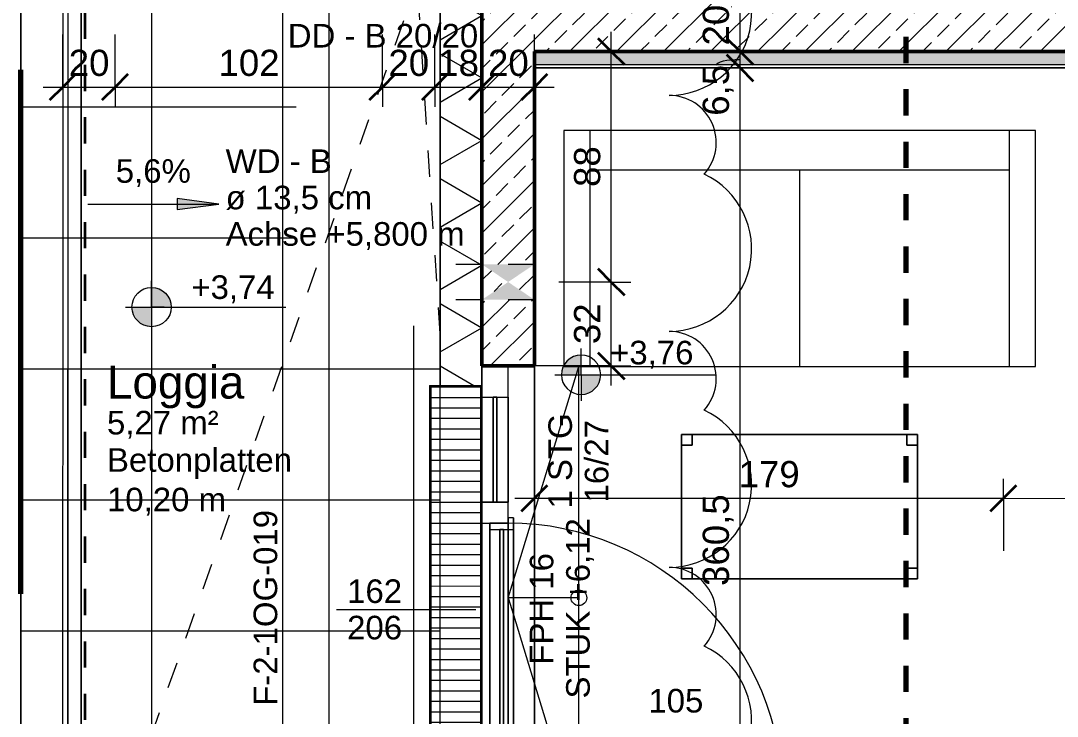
# Model space of a CAD drawing. Header units: metres. Extents: x -67.4 to -27.2, y 43.9 to 89.6.
# Drawn here: x -54.349 to -50.393, y 65.184 to 67.839 of the extents above; entities that cross this region are included whole.
import ezdxf

# ---------------------------------------------------------------- set-up
doc = ezdxf.new("R2010")
doc.units = ezdxf.units.M
for name, pattern in [('Achse', [0.009, 0.005, -0.002, 0, -0.002]), ('Strich Punkt Mittel', [0.015875, 0.00635, -0.004763, 0, -0.004763]), ('Verdeckt', [0.003, 0.002, -0.001]), ('Verdeckt Unten', [0.005, 0.003, -0.002])]:
    doc.linetypes.add(name, pattern=pattern)
for name, color, linetype, lineweight in [('A-DETL-GENF_', 92, 'Continuous', 13), ('A-GLAZ-IDEN_', 152, 'Continuous', 9), ('A_2D', 7, 'Continuous', 13), ('A_Bemassung-50_', 4, 'Continuous', 9), ('A_Bemassung_', 4, 'Continuous', 9), ('A_Beschriftung_', 7, 'Continuous', 9), ('A_Decken', 8, 'Continuous', 13), ('A_Durchbruch', 7, 'Verdeckt', 5), ('A_Gelaender', 7, 'Continuous', 13), ('A_Moebel', 6, 'Continuous', 13), ('A_Raeume_', 7, 'Continuous', 5), ('A_Raeume_Beschriftung_', 7, 'Continuous', 9), ('A_Raster_', 1, 'Continuous', 9), ('A_Waende', 7, 'Continuous', 13), ('G-ANNO-DIMS_', 111, 'Continuous', 9), ('G-ANNO-REVC_', 71, 'Continuous', 9), ('G-ANNO-SYMB_', 111, 'Continuous', 9), ('M-EQPM', 50, 'Continuous', 5), ('S-STRS', 31, 'Continuous', 13), ('S-STRS-ANNO_', 31, 'Continuous', 5), ('S-STRS-IDEN_', 31, 'Continuous', 9)]:
    doc.layers.add(name, color=color, linetype=linetype, lineweight=lineweight)
doc.styles.add('Arial_2', font='arial.ttf', dxfattribs={"height": 0.09})
doc.styles.add('Arial_3', font='arial.ttf', dxfattribs={"height": 0.125})
doc.styles.add('Arial_5', font='arial.ttf', dxfattribs={"height": 0.1})
doc.dimstyles.new('WGA-Bemaßung', dxfattribs={"dimscale": 0.3048, "dimtxt": 0.102026, "dimasz": 0.328084, "dimexe": 0.246063, "dimexo": 0.0625, "dimgap": 0.04101, "dimtad": 1, "dimdec": 1, "dimlfac": 100, "dimrnd": 0.5, "dimdsep": 46, "dimtxsty": 'Arial_5', "dimblk1": 'OBLIQUE', "dimblk2": 'OBLIQUE', "dimsah": 1, "dimcen": 0.09, "dimdle": 0.246063, "dimazin": 2, "dimtfac": 1, "dimtdec": 4, "dimtix": 1, "dimtmove": 0, "dimatfit": 3, "dimfxl": 0.656168, "dimfxlon": 1, "dimtvp": 1, "dimtolj": 1, "dimtzin": 0, "dimarcsym": 2})
doc.dimstyles.new('WGA-Bemaßung_3', dxfattribs={"dimscale": 0.3048, "dimtxt": 0.102026, "dimasz": 0.328084, "dimexe": 0.246063, "dimexo": 0.0625, "dimgap": 0.04101, "dimtad": 1, "dimdec": 1, "dimlfac": 100, "dimrnd": 0.5, "dimdsep": 46, "dimtxsty": 'Arial_5', "dimblk1": 'OBLIQUE', "dimblk2": 'OBLIQUE', "dimsah": 1, "dimcen": 0.09, "dimdle": 0.246063, "dimazin": 2, "dimtfac": 1, "dimtdec": 4, "dimtix": 1, "dimtmove": 1, "dimatfit": 3, "dimfxl": 0.656168, "dimfxlon": 1, "dimtvp": 1, "dimtolj": 1, "dimtzin": 0, "dimarcsym": 2})
doc.dimstyles.new('WGA-Bemaßung_4', dxfattribs={"dimscale": 0.3048, "dimtxt": 0.102026, "dimasz": 0.328084, "dimexe": 0.246063, "dimexo": 0.0625, "dimgap": 0.04101, "dimtad": 1, "dimdec": 1, "dimlfac": 100, "dimrnd": 0.5, "dimdsep": 46, "dimtxsty": 'Arial_5', "dimblk1": 'OBLIQUE', "dimblk2": 'OBLIQUE', "dimsah": 1, "dimcen": 0.09, "dimdle": 0.246063, "dimazin": 2, "dimtfac": 1, "dimtdec": 4, "dimtix": 1, "dimtmove": 0, "dimatfit": 3, "dimfxl": 0.656168, "dimfxlon": 1, "dimtvp": 1, "dimtolj": 1, "dimtzin": 0, "dimarcsym": 2})
doc.dimstyles.new('WGA-Bemaßung_5', dxfattribs={"dimscale": 0.3048, "dimtxt": 0.102026, "dimasz": 0.328084, "dimexe": 0.246063, "dimexo": 0.0625, "dimgap": 0.04101, "dimtad": 1, "dimdec": 1, "dimlfac": 100, "dimrnd": 0.5, "dimdsep": 46, "dimtxsty": 'Arial_5', "dimblk1": 'OBLIQUE', "dimblk2": 'OBLIQUE', "dimsah": 1, "dimcen": 0.09, "dimdle": 0.246063, "dimazin": 2, "dimtfac": 1, "dimtdec": 4, "dimtix": 1, "dimtmove": 0, "dimatfit": 3, "dimfxl": 0.656168, "dimfxlon": 1, "dimtvp": 1, "dimtolj": 1, "dimtzin": 0, "dimarcsym": 2})
pattern_1 = [(45, (0, 0), (-0.08980256, 0.08980256), []), (45, (0.0898, 0), (-0.08980256, 0.08980256), [0.0635, -0.03175])]

# ---------------------------------------------------------------- blocks, each defined once
blk = doc.blocks.new('Typ des oberen Holms - Oberer Geländerholm_Innen_-9792986-263_PP_01OG_BT2')
at = {"layer": 'A_Gelaender', "lineweight": 5}
for p, q in [((-25.238, 80.2074), (-22.3853, 87.0465)), ((-23.7828, 83.5663), (-25.1918, 80.1881))]:
    blk.add_line(p, q, dxfattribs=at)
blk = doc.blocks.new('Typ des oberen Holms - Oberer Geländerholm_Innen_-V78-263_PP_01OG_BT2')
at = {"layer": 'A_Gelaender', "lineweight": 5}
for p, q in [((-25.238, 80.2074), (-22.3853, 87.0465)), ((-25.1918, 80.1881), (-23.7828, 83.5663))]:
    blk.add_line(p, q, dxfattribs=at)
blk = doc.blocks.new('HLS_Rigol - 20x8cm-9179598-263_PP_01OG_BT2')
at = {"layer": 'M-EQPM'}
h = blk.add_hatch(dxfattribs=at)
h.set_pattern_fill('FP_108', color=256, style=0, pattern_type=2)
h.set_pattern_definition([(270, (0, 0.6096), (0.04, 0), [])])
h.paths.add_polyline_path([(1.62, 0.095), (0, 0.095), (0, -0.095), (1.62, -0.095), (1.62, -0.0065)])
for p, q in [((0, 0.1), (1.62, 0.1)), ((0, 0.1), (1.62, 0.1)), ((0, 0.097), (1.62, 0.097)), ((0, 0.095), (1.62, 0.095)), ((0, -0.095), (0, -0.06)), ((1.62, -0.06), (1.62, -0.095)), ((0, -0.095), (1.62, -0.095)), ((0, -0.097), (0, -0.095)), ((0, -0.1), (0, -0.097)), ((0, -0.097), (1.62, -0.097)), ((0, -0.1), (1.62, -0.1)), ((0, -0.1), (1.62, -0.1)), ((1.62, -0.095), (1.62, -0.097)), ((1.62, -0.097), (1.62, -0.1))]:
    blk.add_line(p, q, dxfattribs=at)
blk = doc.blocks.new('Moeb_Sofa - Sofa 180x90-V89-263_PP_01OG_BT2')
at = {"layer": 'A_Moebel', "color": 8}
for p, q in [((0.9, 0.45), (-0.9, 0.45)), ((-0.9, 0.45), (-0.9, -0.45)), ((-0.8, 0.45), (-0.8, -0.45)), ((0.8, 0.45), (0.8, -0.45)), ((0.9, -0.45), (0.9, 0.45)), ((-0.8, 0.3), (0.8, 0.3)), ((0, 0.3), (0, -0.45)), ((-0.9, -0.45), (0.9, -0.45))]:
    blk.add_line(p, q, dxfattribs=at)
blk = doc.blocks.new('Moeb_Tisch - 900x550-V90-263_PP_01OG_BT2')
at = {"layer": 'A_Moebel', "color": 8}
for p, q in [((-0.0741, 0.8106), (-0.6241, 0.8106)), ((-0.6241, 0.8106), (-0.6241, -0.0894)), ((-0.5841, 0.8106), (-0.6241, 0.8106)), ((-0.6241, 0.8106), (-0.6241, 0.7706)), ((-0.6241, 0.7706), (-0.6241, 0.8106)), ((-0.6241, 0.8106), (-0.5841, 0.8106)), ((-0.0741, 0.8106), (-0.6241, 0.8106)), ((-0.6241, 0.8106), (-0.6241, -0.0894)), ((-0.6241, -0.0894), (-0.6241, 0.8106)), ((-0.6241, 0.8106), (-0.0741, 0.8106)), ((-0.5841, 0.7706), (-0.5841, 0.8106)), ((-0.5841, 0.8106), (-0.5841, 0.7706)), ((-0.0741, 0.8106), (-0.1141, 0.8106)), ((-0.1141, 0.8106), (-0.1141, 0.7706)), ((-0.1141, 0.7706), (-0.1141, 0.8106)), ((-0.1141, 0.8106), (-0.0741, 0.8106)), ((-0.0741, -0.0894), (-0.0741, 0.8106)), ((-0.0741, 0.7706), (-0.0741, 0.8106)), ((-0.0741, 0.8106), (-0.0741, 0.7706)), ((-0.0741, -0.0894), (-0.0741, 0.8106)), ((-0.0741, 0.8106), (-0.0741, -0.0894)), ((-0.6241, 0.7706), (-0.5841, 0.7706)), ((-0.5841, 0.7706), (-0.6241, 0.7706)), ((-0.1141, 0.7706), (-0.0741, 0.7706)), ((-0.0741, 0.7706), (-0.1141, 0.7706)), ((-0.5841, -0.0494), (-0.6241, -0.0494)), ((-0.6241, -0.0494), (-0.6241, -0.0894)), ((-0.6241, -0.0894), (-0.6241, -0.0494)), ((-0.6241, -0.0494), (-0.5841, -0.0494)), ((-0.5841, -0.0894), (-0.5841, -0.0494)), ((-0.5841, -0.0494), (-0.5841, -0.0894)), ((-0.0741, -0.0494), (-0.1141, -0.0494)), ((-0.1141, -0.0494), (-0.1141, -0.0894)), ((-0.1141, -0.0894), (-0.1141, -0.0494)), ((-0.1141, -0.0494), (-0.0741, -0.0494)), ((-0.0741, -0.0894), (-0.0741, -0.0494)), ((-0.0741, -0.0494), (-0.0741, -0.0894)), ((-0.6241, -0.0894), (-0.0741, -0.0894)), ((-0.6241, -0.0894), (-0.5841, -0.0894)), ((-0.5841, -0.0894), (-0.6241, -0.0894)), ((-0.6241, -0.0894), (-0.0741, -0.0894)), ((-0.0741, -0.0894), (-0.6241, -0.0894)), ((-0.1141, -0.0894), (-0.0741, -0.0894)), ((-0.0741, -0.0894), (-0.1141, -0.0894))]:
    blk.add_line(p, q, dxfattribs=at)
blk = doc.blocks.new('Allg_Nachströmöffnung1 - DN 135-V106-263_PP_01OG_BT2')
at = {"layer": 'A-DETL-GENF_', "linetype": 'Verdeckt', "lineweight": 5}
for points in [[(0.0575, -0.1), (0.125, 0), (0.0575, 0.0998), (0.0575, -0.0999)], [(0.125, 0), (0.1925, -0.0999), (0.1924, 0.0999), (0.1514, 0.0391)]]:
    blk.add_hatch(color=256, dxfattribs=at).paths.add_polyline_path(points)
at = {"layer": 'A_Durchbruch'}
for p, q in [((0.0575, -0.1), (0.0575, 0.26)), ((0.1925, -0.1), (0.1925, 0.26))]:
    blk.add_line(p, q, dxfattribs=at)
blk = doc.blocks.new('Fens_Tuer_2tlg - DK_DF_SL_1770x2520_Terrassentür dicke Aufbau NEU 2-10472332-263_PP_01OG_BT2')
at = {"layer": 'A_2D', "lineweight": 5}
for p, q in [((-0.81, 0.26), (0.81, 0.26)), ((-0.885, 0.1), (0.885, 0.1)), ((0.885, 0.1), (-0.885, 0.1)), ((-0.885, 0.1), (-0.885, -0.1)), ((-0.885, -0.1), (-0.885, 0.1)), ((-0.765, 0.1), (-0.885, 0.1)), ((-0.885, 0.1), (-0.885, 0)), ((-0.885, 0.1), (-0.885, 0)), ((0.885, 0.1), (-0.885, 0.1)), ((-0.765, 0), (-0.765, 0.1)), ((-0.765, 0.1), (-0.765, 0)), ((-0.765, 0.1), (0.285, 0.1)), ((0.365, 0.1), (0.285, 0.1)), ((0.285, 0.1), (0.285, 0)), ((0.285, 0.1), (0.285, 0)), ((0.365, 0), (0.365, 0.1)), ((0.365, 0.1), (0.365, 0)), ((0.365, 0.1), (0.765, 0.1)), ((0.885, 0.1), (0.765, 0.1)), ((0.765, 0.1), (0.765, 0)), ((0.765, 0.1), (0.765, 0)), ((0.885, -0.1), (0.885, 0.1)), ((0.885, 0.1), (0.885, -0.1)), ((0.885, 0), (0.885, 0.1)), ((0.885, 0.1), (0.885, 0)), ((-0.74, 0.07), (-0.765, 0.07)), ((-0.765, 0.07), (-0.765, 0)), ((-0.765, 0.07), (0.285, 0.07)), ((-0.765, 0), (-0.765, 0.07)), ((-0.74, -0.02), (-0.74, 0.07)), ((0.26, 0.07), (-0.74, 0.07)), ((-0.74, 0.07), (-0.74, -0.02)), ((0.26, 0.07), (0.26, -0.02)), ((0.285, 0.07), (0.26, 0.07)), ((0.26, 0.07), (0.26, -0.02)), ((0.285, 0), (0.285, 0.07)), ((0.285, 0), (0.285, 0.07)), ((0.765, 0.057), (0.365, 0.057)), ((0.365, 0.057), (0.365, 0.043)), ((0.365, 0.043), (0.365, 0.057)), ((0.365, 0.057), (0.765, 0.057)), ((0.365, 0.043), (0.765, 0.043)), ((0.765, 0.043), (0.365, 0.043)), ((0.765, 0.043), (0.765, 0.057)), ((0.765, 0.057), (0.765, 0.043)), ((-0.885, 0), (-0.765, 0)), ((-0.885, 0), (0.885, 0)), ((-0.765, 0), (-0.785, 0)), ((-0.785, 0), (-0.785, -0.02)), ((-0.785, -0.02), (-0.785, 0)), ((-0.785, 0), (0.305, 0)), ((-0.765, 0), (-0.765, -1.05)), ((0.285, 0), (-0.765, 0)), ((0.285, 0), (-0.765, 0)), ((0.26, 0.032), (-0.74, 0.032)), ((-0.74, 0.032), (-0.74, 0.018)), ((-0.74, 0.018), (-0.74, 0.032)), ((-0.74, 0.032), (0.26, 0.032)), ((-0.74, 0.018), (0.26, 0.018)), ((0.26, 0.018), (-0.74, 0.018)), ((0.26, 0.018), (0.26, 0.032)), ((0.26, 0.032), (0.26, 0.018)), ((0.305, 0), (0.285, 0)), ((0.285, 0), (0.365, 0)), ((0.305, -0.02), (0.305, 0)), ((0.305, -0.02), (0.305, 0)), ((0.765, 0), (0.365, 0)), ((0.765, 0), (0.885, 0)), ((-0.785, -0.02), (-0.74, -0.02)), ((0.305, -0.02), (-0.785, -0.02)), ((-0.74, -0.02), (0.26, -0.02)), ((0.26, -0.02), (0.305, -0.02)), ((-0.885, -0.1), (0.885, -0.1)), ((-0.885, -0.1), (0.885, -0.1)), ((-0.885, -0.1), (0.885, -0.1))]:
    blk.add_line(p, q, dxfattribs=at)
blk.add_arc((-0.765, 0), 1.05, 270, 0, dxfattribs=at)
blk = doc.blocks.new('Dtai_Fluchtlinie_Grenzlinie - Dtai_Grenzlinie-5920249-263_PP_01OG_BT2')
at = {"layer": 'A-DETL-GENF_', "lineweight": 70}
blk.add_line((18.45, 0), (20.45, 0), dxfattribs=at)
blk = doc.blocks.new('DIMBLOCK377-263_PP_01OG_BT2')
at = {"layer": 'A_Bemassung-50_', "transparency": 16777216}
for p, q in [((-52.3884, 66.0162), (-52.3884, 66.2162)), ((-50.5988, 66.0162), (-50.5988, 66.0912)), ((-52.4634, 66.0162), (-50.5988, 66.0162)), ((-52.3884, 66.0162), (-52.3885, 65.9412)), ((-50.5988, 66.0162), (-50.5988, 65.8162))]:
    blk.add_line(p, q, dxfattribs=at)
at = {"layer": 'A_Bemassung-50_', "lineweight": 35, "transparency": 16777216}
for p, q in [((-52.3884, 66.0162), (-52.3384, 66.0662)), ((-50.5988, 66.0162), (-50.5488, 66.0662)), ((-52.3884, 66.0162), (-52.4385, 65.9662)), ((-50.5988, 66.0162), (-50.6488, 65.9662))]:
    blk.add_line(p, q, dxfattribs=at)
at = {"layer": 'A_Bemassung-50_', "color": 0, "transparency": 16777216, "insert": (-51.609, 66.1585), "char_height": 0.1, "width": 0.276883, "attachment_point": 1, "rotation": 359.9983, "line_spacing_factor": 0.941778, "style": 'Arial_5'}
blk.add_mtext('179', dxfattribs=at)
blk = doc.blocks.new('_Oblique')
at = {"color": 0, "linetype": 'ByBlock', "lineweight": -2}
blk.add_line((-0.5, -0.5), (0.5, 0.5), dxfattribs=at)
blk = doc.blocks.new('DIMBLOCK378-263_PP_01OG_BT2')
at = {"layer": 'A_Bemassung-50_', "transparency": 16777216}
for p, q in [((-50.5988, 66.0162), (-50.5988, 66.0912)), ((-48.9609, 66.0161), (-48.9609, 66.0911)), ((-50.5988, 66.0162), (-48.9609, 66.0161)), ((-50.5988, 66.0162), (-50.5988, 65.8162)), ((-48.9609, 66.0161), (-48.961, 65.8161))]:
    blk.add_line(p, q, dxfattribs=at)
at = {"layer": 'A_Bemassung-50_', "lineweight": 35, "transparency": 16777216}
for p, q in [((-50.5988, 66.0162), (-50.5488, 66.0662)), ((-48.9609, 66.0161), (-48.9109, 66.0661)), ((-50.5988, 66.0162), (-50.6488, 65.9662)), ((-48.9609, 66.0161), (-49.0109, 65.9661))]:
    blk.add_line(p, q, dxfattribs=at)
at = {"layer": 'A_Bemassung-50_', "color": 0, "transparency": 16777216, "insert": (-49.8953, 66.1585), "char_height": 0.1, "width": 0.276883, "attachment_point": 1, "rotation": 359.9983, "line_spacing_factor": 0.941778, "style": 'Arial_5'}
blk.add_mtext('164', dxfattribs=at)
blk = doc.blocks.new('DIMBLOCK484-263_PP_01OG_BT2')
at = {"layer": 'A_Bemassung-50_', "lineweight": 35, "transparency": 16777216}
for p, q in [((-53.1729, 71.8818), (-53.2229, 71.9318)), ((-53.1729, 71.8818), (-53.1229, 71.8318)), ((-53.1731, 64.1516), (-53.2231, 64.2016)), ((-53.1731, 64.1516), (-53.1231, 64.1016))]:
    blk.add_line(p, q, dxfattribs=at)
at = {"layer": 'A_Bemassung-50_', "transparency": 16777216}
for p, q in [((-53.1729, 71.8818), (-53.2479, 71.8818)), ((-53.1729, 71.8818), (-53.1731, 64.1516)), ((-53.1729, 71.8818), (-52.9729, 71.8818)), ((-53.1731, 64.1516), (-53.2481, 64.1516)), ((-53.1731, 64.1516), (-52.9731, 64.1516))]:
    blk.add_line(p, q, dxfattribs=at)
at = {"layer": 'A_Bemassung-50_', "color": 0, "transparency": 16777216, "insert": (-53.3153, 67.9014), "char_height": 0.1, "width": 0.276883, "attachment_point": 1, "rotation": 90, "line_spacing_factor": 0.941778, "style": 'Arial_5'}
blk.add_mtext('773', dxfattribs=at)
blk = doc.blocks.new('Höhenkoten - 018-55641-263_PP_01OG_BT2')
at = {"layer": 'G-ANNO-DIMS_'}
h = blk.add_hatch(color=256, dxfattribs=at)
edge = h.paths.add_edge_path()
edge.add_line((0, 0), (0, 0.0015))
edge.add_arc((0, 0), 0.0015, 0, 90, ccw=False)
edge.add_line((0.0015, 0), (0, 0))
h = blk.add_hatch(color=256, dxfattribs=at)
edge = h.paths.add_edge_path()
edge.add_line((0, 0), (0, -0.0015))
edge.add_arc((0, 0), 0.0015, 180, 270, ccw=False)
edge.add_line((-0.0015, 0), (0, 0))
for p, q in [((0, 0), (0, 0.002)), ((-0.002, 0), (0.010242, 0)), ((0, 0), (0, -0.002))]:
    blk.add_line(p, q, dxfattribs=at)
blk.add_circle((0, 0), 0.0015, dxfattribs=at)
blk = doc.blocks.new('DIMBLOCK537-263_PP_01OG_BT2')
at = {"layer": 'A_Bemassung-50_', "lineweight": 35, "transparency": 16777216}
for p, q in [((-51.6036, 67.6589), (-51.6536, 67.7089)), ((-51.6036, 67.6589), (-51.5536, 67.6089)), ((-51.6037, 64.0516), (-51.6537, 64.1016)), ((-51.6037, 64.0516), (-51.5537, 64.0016))]:
    blk.add_line(p, q, dxfattribs=at)
at = {"layer": 'A_Bemassung-50_', "transparency": 16777216}
for p, q in [((-51.6036, 67.6589), (-51.8036, 67.6589)), ((-51.6037, 64.0516), (-51.6036, 67.6589)), ((-51.6036, 67.6589), (-51.5286, 67.6589)), ((-51.6037, 64.0516), (-51.8037, 64.0516)), ((-51.6037, 64.0516), (-51.5287, 64.0516))]:
    blk.add_line(p, q, dxfattribs=at)
at = {"layer": 'A_Bemassung-50_', "color": 0, "transparency": 16777216, "insert": (-51.746, 65.6818), "char_height": 0.1, "width": 0.416266, "attachment_point": 1, "rotation": 90, "line_spacing_factor": 0.941778, "style": 'Arial_5'}
blk.add_mtext('360,5', dxfattribs=at)
blk = doc.blocks.new('DIMBLOCK538-263_PP_01OG_BT2')
at = {"layer": 'A_Bemassung-50_', "lineweight": 35, "transparency": 16777216}
for p, q in [((-51.6036, 67.7214), (-51.6536, 67.7714)), ((-51.6036, 67.7214), (-51.5536, 67.6714)), ((-51.6036, 67.6589), (-51.6536, 67.7089)), ((-51.6036, 67.6589), (-51.5536, 67.6089))]:
    blk.add_line(p, q, dxfattribs=at)
at = {"layer": 'A_Bemassung-50_', "transparency": 16777216}
for p, q in [((-51.6036, 67.7214), (-51.8036, 67.7214)), ((-51.6036, 67.6589), (-51.6036, 67.7214)), ((-51.6036, 67.7214), (-51.5286, 67.7214)), ((-51.6036, 67.6589), (-51.8036, 67.6589)), ((-51.6036, 67.6589), (-51.5286, 67.6589))]:
    blk.add_line(p, q, dxfattribs=at)
blk.add_ellipse((-51.6036, 67.6693), major_axis=(-0.091, 0), ratio=0.228827, start_param=4.712389, end_param=6.283185, dxfattribs=at)
at = {"layer": 'A_Bemassung-50_', "color": 0, "transparency": 16777216, "insert": (-51.7459, 67.4762), "char_height": 0.1, "width": 0.231677, "attachment_point": 1, "rotation": 90, "line_spacing_factor": 0.941778, "style": 'Arial_5'}
blk.add_mtext('6,5', dxfattribs=at)
blk = doc.blocks.new('DIMBLOCK539-263_PP_01OG_BT2')
at = {"layer": 'A_Bemassung-50_', "lineweight": 35, "transparency": 16777216}
for p, q in [((-51.6036, 67.9214), (-51.6536, 67.9714)), ((-51.6036, 67.9214), (-51.5536, 67.8714)), ((-51.6036, 67.7214), (-51.6536, 67.7714)), ((-51.6036, 67.7214), (-51.5536, 67.6714))]:
    blk.add_line(p, q, dxfattribs=at)
at = {"layer": 'A_Bemassung-50_', "transparency": 16777216}
for p, q in [((-51.6036, 67.9214), (-51.8036, 67.9214)), ((-51.6036, 67.7214), (-51.6036, 67.9214)), ((-51.6036, 67.9214), (-51.5286, 67.9214)), ((-51.6036, 67.7214), (-51.8036, 67.7214)), ((-51.6036, 67.7214), (-51.5286, 67.7214))]:
    blk.add_line(p, q, dxfattribs=at)
at = {"layer": 'A_Bemassung-50_', "color": 0, "transparency": 16777216, "insert": (-51.7459, 67.7445), "char_height": 0.1, "width": 0.184588, "attachment_point": 1, "rotation": 90, "line_spacing_factor": 0.941778, "style": 'Arial_5'}
blk.add_mtext('20', dxfattribs=at)
blk = doc.blocks.new('BS_Fens_PP - links-2843219-263_PP_01OG_BT2')
at = {"layer": 'A-GLAZ-IDEN_'}
blk.add_line((0, 0.000124), (0, 0.010761), dxfattribs=at)
blk = doc.blocks.new('DIMBLOCK686-263_PP_01OG_BT2')
at = {"layer": 'A_Bemassung-50_', "lineweight": 35, "transparency": 16777216}
for p, q in [((-52.0949, 66.8416), (-52.1449, 66.8916)), ((-52.0949, 66.8416), (-52.0449, 66.7916)), ((-52.0949, 66.5216), (-52.1449, 66.5716)), ((-52.0949, 66.5216), (-52.0449, 66.4716))]:
    blk.add_line(p, q, dxfattribs=at)
at = {"layer": 'A_Bemassung-50_', "transparency": 16777216}
for p, q in [((-52.0949, 66.8416), (-52.2949, 66.8417)), ((-52.0949, 66.4466), (-52.0949, 66.8416)), ((-52.0949, 66.8416), (-52.0199, 66.8416)), ((-52.0949, 66.5216), (-52.2949, 66.5217)), ((-52.0949, 66.5216), (-52.0199, 66.5216))]:
    blk.add_line(p, q, dxfattribs=at)
at = {"layer": 'A_Bemassung-50_', "color": 0, "transparency": 16777216, "insert": (-52.2372, 66.6047), "char_height": 0.1, "width": 0.184588, "attachment_point": 1, "rotation": 90, "line_spacing_factor": 0.941778, "style": 'Arial_5'}
blk.add_mtext('32', dxfattribs=at)
blk = doc.blocks.new('DIMBLOCK687-263_PP_01OG_BT2')
at = {"layer": 'A_Bemassung-50_', "lineweight": 35, "transparency": 16777216}
for p, q in [((-52.0949, 67.7214), (-52.1449, 67.7714)), ((-52.0949, 67.7214), (-52.0449, 67.6714)), ((-52.0949, 66.8416), (-52.1449, 66.8916)), ((-52.0949, 66.8416), (-52.0449, 66.7916))]:
    blk.add_line(p, q, dxfattribs=at)
at = {"layer": 'A_Bemassung-50_', "transparency": 16777216}
for p, q in [((-52.0949, 66.8416), (-52.0949, 67.7964)), ((-52.0949, 67.7214), (-52.2949, 67.7214)), ((-52.0949, 67.7214), (-52.0199, 67.7214)), ((-52.0949, 66.8416), (-52.2949, 66.8417)), ((-52.0949, 66.8416), (-52.0199, 66.8416))]:
    blk.add_line(p, q, dxfattribs=at)
at = {"layer": 'A_Bemassung-50_', "color": 0, "transparency": 16777216, "insert": (-52.2372, 67.2046), "char_height": 0.1, "width": 0.184588, "attachment_point": 1, "rotation": 90, "line_spacing_factor": 0.941778, "style": 'Arial_5'}
blk.add_mtext('88', dxfattribs=at)
blk = doc.blocks.new('DIMBLOCK732-263_PP_01OG_BT2')
at = {"layer": 'A_Bemassung-50_', "transparency": 16777216}
for p, q in [((-54.1884, 67.5858), (-54.1884, 67.7858)), ((-53.9884, 67.5858), (-53.9884, 67.7858)), ((-54.2634, 67.5859), (-53.9884, 67.5858)), ((-54.1884, 67.5858), (-54.1884, 67.5108)), ((-53.9884, 67.5858), (-53.9884, 67.5108))]:
    blk.add_line(p, q, dxfattribs=at)
at = {"layer": 'A_Bemassung-50_', "lineweight": 35, "transparency": 16777216}
for p, q in [((-54.1884, 67.5858), (-54.1384, 67.6358)), ((-53.9884, 67.5858), (-53.9384, 67.6358)), ((-54.1884, 67.5858), (-54.2384, 67.5358)), ((-53.9884, 67.5858), (-54.0384, 67.5358))]:
    blk.add_line(p, q, dxfattribs=at)
at = {"layer": 'A_Bemassung-50_', "color": 0, "transparency": 16777216, "insert": (-54.1653, 67.7282), "char_height": 0.1, "width": 0.184588, "attachment_point": 1, "rotation": 359.9983, "line_spacing_factor": 0.941778, "style": 'Arial_5'}
blk.add_mtext('20', dxfattribs=at)
blk = doc.blocks.new('DIMBLOCK733-263_PP_01OG_BT2')
at = {"layer": 'A_Bemassung-50_', "transparency": 16777216}
for p, q in [((-53.9884, 67.5858), (-53.9884, 67.7858)), ((-52.9684, 67.5858), (-52.9684, 67.7858)), ((-53.9884, 67.5858), (-52.9684, 67.5858)), ((-53.9884, 67.5858), (-53.9884, 67.5108)), ((-52.9684, 67.5858), (-52.9684, 67.5108))]:
    blk.add_line(p, q, dxfattribs=at)
at = {"layer": 'A_Bemassung-50_', "lineweight": 35, "transparency": 16777216}
for p, q in [((-53.9884, 67.5858), (-53.9384, 67.6358)), ((-52.9684, 67.5858), (-52.9184, 67.6358)), ((-53.9884, 67.5858), (-54.0384, 67.5358)), ((-52.9684, 67.5858), (-53.0184, 67.5358))]:
    blk.add_line(p, q, dxfattribs=at)
at = {"layer": 'A_Bemassung-50_', "color": 0, "transparency": 16777216, "insert": (-53.5938, 67.7282), "char_height": 0.1, "width": 0.276883, "attachment_point": 1, "rotation": 359.9983, "line_spacing_factor": 0.941778, "style": 'Arial_5'}
blk.add_mtext('102', dxfattribs=at)
blk = doc.blocks.new('DIMBLOCK734-263_PP_01OG_BT2')
at = {"layer": 'A_Bemassung-50_', "transparency": 16777216}
for p, q in [((-52.9684, 67.5858), (-52.9684, 67.7858)), ((-52.7684, 67.5858), (-52.7684, 67.7858)), ((-52.9684, 67.5858), (-52.7684, 67.5858)), ((-52.9684, 67.5858), (-52.9684, 67.5108)), ((-52.7684, 67.5858), (-52.7684, 67.5108))]:
    blk.add_line(p, q, dxfattribs=at)
at = {"layer": 'A_Bemassung-50_', "lineweight": 35, "transparency": 16777216}
for p, q in [((-52.9684, 67.5858), (-52.9184, 67.6358)), ((-52.7684, 67.5858), (-52.7184, 67.6358)), ((-52.9684, 67.5858), (-53.0184, 67.5358)), ((-52.7684, 67.5858), (-52.8184, 67.5358))]:
    blk.add_line(p, q, dxfattribs=at)
at = {"layer": 'A_Bemassung-50_', "color": 0, "transparency": 16777216, "insert": (-52.9453, 67.7281), "char_height": 0.1, "width": 0.184588, "attachment_point": 1, "rotation": 359.9983, "line_spacing_factor": 0.941778, "style": 'Arial_5'}
blk.add_mtext('20', dxfattribs=at)
blk = doc.blocks.new('DIMBLOCK735-263_PP_01OG_BT2')
at = {"layer": 'A_Bemassung-50_', "transparency": 16777216}
for p, q in [((-52.7684, 67.5858), (-52.7684, 67.7858)), ((-52.5884, 67.5858), (-52.5884, 67.7858)), ((-52.7684, 67.5858), (-52.5884, 67.5858)), ((-52.7684, 67.5858), (-52.7684, 67.5108)), ((-52.5884, 67.5858), (-52.5884, 67.5108))]:
    blk.add_line(p, q, dxfattribs=at)
at = {"layer": 'A_Bemassung-50_', "lineweight": 35, "transparency": 16777216}
for p, q in [((-52.7684, 67.5858), (-52.7184, 67.6358)), ((-52.5884, 67.5858), (-52.5384, 67.6358)), ((-52.7684, 67.5858), (-52.8184, 67.5358)), ((-52.5884, 67.5858), (-52.6384, 67.5358))]:
    blk.add_line(p, q, dxfattribs=at)
at = {"layer": 'A_Bemassung-50_', "color": 0, "transparency": 16777216, "insert": (-52.7553, 67.7281), "char_height": 0.1, "width": 0.184588, "attachment_point": 1, "rotation": 359.9983, "line_spacing_factor": 0.941778, "style": 'Arial_5'}
blk.add_mtext('18', dxfattribs=at)
blk = doc.blocks.new('DIMBLOCK736-263_PP_01OG_BT2')
at = {"layer": 'A_Bemassung-50_', "transparency": 16777216}
for p, q in [((-52.5884, 67.5858), (-52.5884, 67.7858)), ((-52.3884, 67.5858), (-52.3884, 67.7858)), ((-52.5884, 67.5858), (-52.3134, 67.5858)), ((-52.5884, 67.5858), (-52.5884, 67.5108)), ((-52.3884, 67.5858), (-52.3884, 67.5108))]:
    blk.add_line(p, q, dxfattribs=at)
at = {"layer": 'A_Bemassung-50_', "lineweight": 35, "transparency": 16777216}
for p, q in [((-52.5884, 67.5858), (-52.5384, 67.6358)), ((-52.3884, 67.5858), (-52.3384, 67.6358)), ((-52.5884, 67.5858), (-52.6384, 67.5358)), ((-52.3884, 67.5858), (-52.4384, 67.5358))]:
    blk.add_line(p, q, dxfattribs=at)
at = {"layer": 'A_Bemassung-50_', "color": 0, "transparency": 16777216, "insert": (-52.5653, 67.7281), "char_height": 0.1, "width": 0.184588, "attachment_point": 1, "rotation": 359.9983, "line_spacing_factor": 0.941778, "style": 'Arial_5'}
blk.add_mtext('20', dxfattribs=at)
blk = doc.blocks.new('Family - ___-11911096-263_PP_01OG_BT2')
at = {"layer": 'G-ANNO-REVC_'}
for centre, radius, start, end in [((-21.7515, 82.6079), 0.3152, 247.36, 42.1512), ((-21.9422, 82.1507), 0.1801, 295.5497, 67.36), ((-22.0982, 81.7767), 0.3152, 247.36, 42.1512), ((-22.2889, 81.3195), 0.1801, 295.5497, 67.36), ((-22.4449, 80.9455), 0.3152, 247.36, 42.1512), ((-22.6356, 80.4883), 0.1801, 295.5497, 67.36), ((-22.7916, 80.1142), 0.3152, 247.36, 42.1512)]:
    blk.add_arc(centre, radius, start, end, dxfattribs=at)

msp = doc.modelspace()

# ---------------------------------------------------------------- hatches: boundary and pattern name
at = {"layer": 'A-DETL-GENF_', "lineweight": 5}
h = msp.add_hatch(dxfattribs=at)
h.set_pattern_fill('FP_171', color=252, style=0, pattern_type=2)
h.set_pattern_definition([(89.998, (-85.848, 81.011), (-0.5, 1.75e-05), []), (179.998, (-85.848, 81.011), (-1.75e-05, -0.5), [])])
h.paths.add_polyline_path([(-39.8588, 49.7116), (-37.5089, 50.7195), (-37.5089, 55.4685), (-39.8586, 55.4685), (-39.8588, 49.9276)])
h.paths.add_polyline_path([(-39.8188, 51.9106), (-39.8187, 52.6771), (-39.6387, 52.6771), (-39.6387, 52.8771), (-39.8137, 52.8521), (-39.8387, 52.6771), (-39.8387, 52.8771), (-39.8189, 52.8771), (-39.8187, 53.5852), (-39.8157, 53.5361), (-39.7277, 53.6097), (-39.7318, 53.5335), (-38.9868, 53.5335), (-38.9868, 53.1739), (-39.1244, 53.1739), (-39.1244, 52.2084), (-39.8187, 51.9106)])
h.paths.add_polyline_path([(-39.8187, 55.1535), (-39.8187, 55.1535), (-39.8187, 55.3877)])
h.paths.add_polyline_path([(-35.4186, 59.5384), (-35.4186, 59.5384), (-35.644, 59.5384)])
h.paths.add_polyline_path([(-37.2796, 59.6652), (-37.2647, 59.6652), (-37.2503, 59.6691), (-37.2374, 59.6766), (-37.2268, 59.6872), (-37.2194, 59.7001), (-37.2156, 59.7146), (-37.2156, 59.7295), (-37.2195, 59.7439), (-37.227, 59.7568), (-37.2376, 59.7673), (-37.2505, 59.7747), (-37.265, 59.7786), (-37.2799, 59.7785), (-37.2943, 59.7746), (-37.3086, 59.7657), (-37.3177, 59.7566), (-37.3251, 59.7436), (-37.329, 59.7292), (-37.3286, 59.7133), (-37.325, 59.6999), (-37.3175, 59.687), (-37.307, 59.6765), (-37.294, 59.669)])
h.paths.add_polyline_path([(-37.3086, 60.5211), (-37.3086, 62.1411), (-37.3486, 62.1411), (-37.3486, 60.5211), (-37.3116, 60.5211)])
h.paths.add_polyline_path([(-52.7485, 64.3116), (-52.7483, 71.7218), (-54.3483, 71.7219), (-54.3485, 64.3116), (-52.7684, 64.3116)])
h.paths.add_polyline_path([(-35.4184, 66.3384), (-35.4184, 66.3384), (-35.644, 66.3384)])
h.paths.add_polyline_path([(-37.2813, 66.4329), (-37.2664, 66.433), (-37.252, 66.4368), (-37.2381, 66.4453), (-37.2285, 66.4549), (-37.2211, 66.4679), (-37.2173, 66.4823), (-37.2176, 66.4982), (-37.2212, 66.5116), (-37.2287, 66.5245), (-37.2393, 66.535), (-37.2522, 66.5424), (-37.2666, 66.5463), (-37.2816, 66.5462), (-37.296, 66.5423), (-37.3089, 66.5348), (-37.3194, 66.5243), (-37.3268, 66.5113), (-37.3306, 66.4969), (-37.3306, 66.482), (-37.3267, 66.4676), (-37.3192, 66.4547), (-37.3084, 66.444), (-37.2957, 66.4367), (-37.2867, 66.4344)])
h.paths.add_polyline_path([(-52.7484, 66.6449), (-52.7503, 66.6744), (-53.2979, 66.6744), (-53.2506, 66.8083), (-53.3468, 66.8083), (-53.2979, 66.9628), (-53.2978, 67.9718), (-52.7503, 67.9718), (-52.7503, 67.4575), (-52.7484, 67.4575), (-52.7484, 66.8083)])
h.paths.add_polyline_path([(-37.3084, 67.4037), (-37.3084, 69.0237), (-37.3484, 69.0237), (-37.3483, 67.4037), (-37.3114, 67.4037)])
h.paths.add_polyline_path([(-52.7503, 68.0518), (-52.7684, 68.0519), (-52.7684, 68.2027), (-52.9434, 68.1777), (-52.9614, 68.0518), (-53.2978, 68.0519), (-53.2978, 69.3198), (-52.7502, 69.3198), (-52.7503, 68.0519)])
h.paths.add_polyline_path([(-35.4182, 72.6384), (-35.4182, 72.6384), (-35.644, 72.6384)])
h.paths.add_polyline_path([(-37.2797, 73.3336), (-37.2647, 73.3336), (-37.2503, 73.3375), (-37.2374, 73.345), (-37.2269, 73.3556), (-37.2195, 73.3685), (-37.2157, 73.383), (-37.2157, 73.3979), (-37.2196, 73.4123), (-37.2271, 73.4252), (-37.2377, 73.4357), (-37.2506, 73.4431), (-37.265, 73.447), (-37.2799, 73.4469), (-37.2943, 73.443), (-37.3082, 73.4346), (-37.3178, 73.425), (-37.3252, 73.412), (-37.329, 73.3976), (-37.329, 73.3827), (-37.3251, 73.3683), (-37.3176, 73.3554), (-37.307, 73.3449), (-37.2941, 73.3374)])
h.paths.add_polyline_path([(-37.3082, 73.6624), (-37.3082, 74.7124), (-37.3482, 74.7124), (-37.3481, 73.6624), (-37.3112, 73.6624)])
h.paths.add_polyline_path([(-37.3082, 75.4874), (-37.3082, 75.4874), (-37.3082, 76.5374), (-37.3481, 76.5374), (-37.3481, 75.4874), (-37.3111, 75.4874)])
h.paths.add_polyline_path([(-37.3273, 76.6372), (-37.3273, 76.6384), (-37.3473, 76.6384), (-37.3473, 76.6372), (-37.3279, 76.6372)])
h.paths.add_polyline_path([(-35.4181, 76.638), (-35.4183, 76.6384), (-35.4183, 76.638)])
h.paths.add_polyline_path([(-37.5481, 78.6563), (-37.5481, 83.0394), (-40.5679, 83.0394), (-40.5681, 78.6564), (-37.6336, 78.6563)])
h.paths.add_polyline_path([(-39.8047, 80.0399), (-40.528, 80.0399), (-40.528, 80.0864), (-40.5503, 80.0864), (-40.548, 80.1217), (-40.548, 80.6482), (-40.5533, 80.6519), (-40.5531, 81.3156), (-39.6672, 81.3156), (-39.6672, 80.0399)])
h.paths.add_polyline_path([(-40.548, 80.5137), (-40.348, 80.5137), (-40.348, 80.7137), (-40.523, 80.6887), (-40.5473, 80.5188)])
at = {"layer": 'A_Waende', "lineweight": 5}
h = msp.add_hatch(dxfattribs=at)
h.set_pattern_fill('FP_4', color=250, style=0, pattern_type=2)
h.set_pattern_definition(pattern_1)
h.paths.add_polyline_path([(-52.3885, 64.1516), (-52.3885, 64.1516), (-52.3885, 64.7517), (-52.5885, 64.7517), (-52.5883, 64.1516), (-52.3885, 64.1516)])
h.paths.add_polyline_path([(-52.3884, 66.7742), (-52.3885, 66.9091), (-52.4884, 66.8417), (-52.3885, 66.7742)])
h.paths.add_polyline_path([(-52.3884, 69.1243), (-52.5883, 69.1244), (-52.4884, 69.1918), (-52.3884, 69.1243)])
h.paths.add_polyline_path([(-52.3884, 69.2593), (-52.4884, 69.1918), (-52.5883, 69.2593), (-52.3884, 69.2593)])
h.paths.add_polyline_path([(-52.5884, 66.9092), (-52.3884, 66.9092), (-52.3884, 69.5118), (-52.5883, 69.5118), (-52.5884, 67.4575)])
h.paths.add_polyline_path([(-52.5884, 66.7742), (-52.4884, 66.8417), (-52.5884, 66.9092), (-52.5884, 66.8083)])
h.paths.add_polyline_path([(-52.3884, 66.5217), (-52.3885, 66.7742), (-52.5884, 66.7742), (-52.5883, 66.5217), (-52.3885, 66.5217)])
h.paths.add_polyline_path([(-52.3883, 71.2818), (-52.3883, 72.0818), (-52.5883, 72.0818), (-52.5883, 71.2818), (-52.3883, 71.2818)])
h = msp.add_hatch(dxfattribs=at)
h.set_pattern_fill('FP_112', color=250, angle=202.64, style=0, pattern_type=2)
h.set_pattern_definition([(89.998, (-52.58863, 68.09698), (-0.20637, 7e-06), []), (149.998, (-52.58863, 68.09698), (-0.103191, -0.178718), []), (209.998, (-52.58863, 68.09698), (0.103184, -0.178734), [])])
h.paths.add_polyline_path([(-52.5885, 64.3116), (-52.5885, 64.8267), (-52.7485, 64.8267), (-52.7483, 64.3116), (-52.5885, 64.3116)])
h.paths.add_polyline_path([(-52.5885, 66.4467), (-52.5884, 66.4467), (-52.5885, 69.5868), (-52.7483, 69.5868), (-52.7483, 66.4467), (-52.5914, 66.4467)])
h.paths.add_polyline_path([(-52.5885, 71.2068), (-52.5883, 71.2068), (-52.5885, 71.8818), (-52.7483, 71.8818), (-52.7483, 71.2068), (-52.5913, 71.2068)])
h = msp.add_hatch(dxfattribs=at)
h.set_pattern_fill('FP_4', color=250, style=0, pattern_type=2)
h.set_pattern_definition(pattern_1)
h.paths.add_polyline_path([(-47.0835, 67.7212), (-47.0834, 67.7212), (-47.0835, 67.9212), (-52.3884, 67.9212), (-52.3884, 67.7214), (-47.1456, 67.7212)])
h = msp.add_hatch(dxfattribs=at)
h.set_pattern_fill('FP_128', color=250, angle=-112.36, style=0, pattern_type=2)
h.set_pattern_definition([(44.998, (-49.78615, 67.659045), (0.1270123, 0.2539954), [0.02245, -0.15715]), (44.998, (-49.73827, 67.77019), (0.1270123, 0.2539954), [0.02245, -0.15715]), (44.998, (-49.72245, 67.6588), (0.1270123, 0.2539954), [0.02245, -0.15715]), (44.998, (-49.67457, 67.76994), (0.1270123, 0.2539954), [0.02245, -0.15715]), (71.563, (-49.769836, 67.675043), (0.1270184, 0.5079932), [0.0502, -0.35141]), (71.563, (-49.75359, 67.722425), (0.1270184, 0.5079932), [0.0502, -0.35141]), (71.563, (-49.70614, 67.674793), (0.1270184, 0.5079932), [0.0502, -0.35141]), (71.563, (-49.69082, 67.722555), (0.1270184, 0.5079932), [0.0502, -0.35141]), (134.998, (-49.76965, 67.77012), (0.1269946, -0.2540043), [0.02245, -0.15715]), (134.998, (-49.72245, 67.6588), (0.1269946, -0.2540043), [0.02245, -0.15715]), (134.998, (-49.70688, 67.77025), (0.1269946, -0.2540043), [0.02245, -0.15715]), (134.998, (-49.65876, 67.65855), (0.1269946, -0.2540043), [0.02245, -0.15715]), (108.433, (-49.75359, 67.722425), (0.12698295, -0.5080021), [0.0502, -0.35141]), (108.433, (-49.73845, 67.67511), (0.12698295, -0.5080021), [0.0502, -0.35141]), (108.433, (-49.69082, 67.722555), (0.12698295, -0.5080021), [0.0502, -0.35141]), (108.433, (-49.674757, 67.67486), (0.12698295, -0.5080021), [0.0502, -0.35141])])
h.paths.add_polyline_path([(-47.1585, 67.6712), (-47.1584, 67.6712), (-47.1585, 67.7212), (-52.3884, 67.7214), (-52.3884, 67.6714), (-47.1709, 67.6712)])
at = {"layer": 'G-ANNO-DIMS_'}
msp.add_hatch(color=256, dxfattribs=at).paths.add_polyline_path([(-53.593, 67.1394), (-53.7518, 67.1603), (-53.7518, 67.1185)])

# ---------------------------------------------------------------- linework, layer by layer
at = {"layer": 'A_2D'}
for p, q in [((-54.3483, 71.7219), (-54.3485, 64.3116)), ((-52.7485, 64.3116), (-52.7483, 71.7218))]:
    msp.add_line(p, q, dxfattribs=at)
at = {"layer": 'A_Decken', "linetype": 'Verdeckt Unten'}
for p, q in [((-54.1182, 64.3508), (-52.8398, 67.9718)), ((-52.7484, 66.6449), (-52.8335, 67.9718))]:
    msp.add_line(p, q, dxfattribs=at)
at = {"layer": 'A_Decken'}
msp.add_line((-52.7485, 64.8267), (-52.7484, 66.4467), dxfattribs=at)
at = {"layer": 'A_Raeume_', "flags": 128}
for points in [[(-52.7485, 64.3116), (-52.7484, 67.9718), (-54.1884, 67.9719), (-54.1885, 64.3116)], [(-52.3884, 67.6589), (-52.3885, 64.0516), (-50.6489, 64.0515), (-50.6489, 64.0517), (-50.4959, 64.0517), (-48.961, 64.0518), (-48.961, 64.4111), (-48.961, 64.6266), (-48.8232, 64.6266), (-47.1835, 64.6267), (-47.1834, 67.6587)]]:
    msp.add_lwpolyline(points, close=True, dxfattribs=at)
at = {"layer": 'A_Raster_', "linetype": 'Strich Punkt Mittel', "lineweight": 35}
msp.add_line((-54.1037, 85.8704), (-54.1049, 46.5271), dxfattribs=at)
at = {"layer": 'A_Waende'}
for p, q in [((-54.1683, 71.7219), (-54.1685, 64.3116)), ((-52.3884, 67.6714), (-47.1584, 67.6712)), ((-52.3884, 67.6589), (-47.1834, 67.6587)), ((-52.5884, 66.4467), (-52.5885, 64.8267))]:
    msp.add_line(p, q, dxfattribs=at)
at = {"layer": 'A_Waende', "color": 10, "lineweight": 50}
for p, q in [((-52.5884, 66.5217), (-52.5883, 69.5118)), ((-52.3884, 67.7214), (-47.1834, 67.7212)), ((-52.3884, 66.5217), (-52.3884, 67.7214)), ((-52.5884, 66.5217), (-52.3884, 66.5217))]:
    msp.add_line(p, q, dxfattribs=at)
at = {"layer": 'A_Waende', "color": 250, "lineweight": 5}
for p, q in [((-52.7484, 67.9718), (-52.7484, 66.4467)), ((-52.5884, 66.4467), (-52.5884, 66.5217)), ((-52.7484, 66.4467), (-52.5884, 66.4467))]:
    msp.add_line(p, q, dxfattribs=at)
at = {"layer": 'G-ANNO-DIMS_'}
for p, q in [((-54.093, 67.1394), (-53.593, 67.1394)), ((-53.593, 67.1394), (-53.7518, 67.1603)), ((-53.7518, 67.1603), (-53.7518, 67.1185)), ((-53.7518, 67.1185), (-53.593, 67.1394)), ((-53.8007, 66.7461), (-53.849, 66.7461)), ((-52.2381, 66.4878), (-52.2102, 66.4878))]:
    msp.add_line(p, q, dxfattribs=at)
at = {"layer": 'G-ANNO-SYMB_', "linetype": 'Achse', "lineweight": 70}
msp.add_line((-50.9697, 47.2772), (-50.9686, 85.3049), dxfattribs=at)
at = {"layer": 'S-STRS'}
for p, q in [((-52.4885, 65.9417), (-52.4884, 66.5217)), ((-52.2766, 66.5217), (-52.3884, 66.5217)), ((-52.2184, 66.5217), (-52.2766, 66.5217)), ((-52.2185, 64.7517), (-52.2184, 66.5197)), ((-52.2185, 64.7517), (-52.2184, 66.5197)), ((-52.2184, 66.5197), (-52.2184, 66.5217)), ((-52.2184, 66.5197), (-52.2184, 66.5217)), ((-52.4885, 64.8517), (-52.4885, 65.9417))]:
    msp.add_line(p, q, dxfattribs=at)
at = {"layer": 'S-STRS-ANNO_'}
for p, q in [((-52.4685, 65.7022), (-52.219, 66.5197)), ((-52.219, 66.5197), (-52.2184, 66.5217)), ((-52.4885, 65.6367), (-52.4685, 65.7022)), ((-52.4685, 65.6367), (-52.4885, 65.6367)), ((-52.4885, 65.6367), (-52.4685, 65.5711)), ((-52.2185, 65.6367), (-52.4685, 65.6367)), ((-52.4685, 65.5711), (-52.2185, 64.7517))]:
    msp.add_line(p, q, dxfattribs=at)
msp.add_circle((-52.2185, 65.6367), 0.03, dxfattribs=at)

# ---------------------------------------------------------------- block references
at = {"layer": 'A-DETL-GENF_', "rotation": 89.99827587845456}
msp.add_blockref('Dtai_Fluchtlinie_Grenzlinie - Dtai_Grenzlinie-5920249-263_PP_01OG_BT2', (-54.349, 47.2019), dxfattribs=at)
at = {"layer": 'A-GLAZ-IDEN_', "xscale": 49.99999999999998, "yscale": 49.99999999999998, "zscale": 49.99999999999998, "rotation": 89.9982758784553}
msp.add_blockref('BS_Fens_PP - links-2843219-263_PP_01OG_BT2', (-52.6051, 65.5912), dxfattribs=at)
at = {"layer": 'A_2D', "lineweight": 5, "rotation": 89.9982758784552}
msp.add_blockref('Fens_Tuer_2tlg - DK_DF_SL_1770x2520_Terrassentür dicke Aufbau NEU 2-10472332-263_PP_01OG_BT2', (-52.4885, 65.6367), dxfattribs=at)
at = {"layer": 'A_Durchbruch', "rotation": 89.9982758784552}
msp.add_blockref('Allg_Nachströmöffnung1 - DN 135-V106-263_PP_01OG_BT2', (-52.4884, 66.7167), dxfattribs=at)
at = {"layer": 'A_Gelaender', "lineweight": 5, "rotation": 22.64000000000043}
for name in ['Typ des oberen Holms - Oberer Geländerholm_Innen_-9792986-263_PP_01OG_BT2', 'Typ des oberen Holms - Oberer Geländerholm_Innen_-V78-263_PP_01OG_BT2']:
    msp.add_blockref(name, (0, 0), dxfattribs=at)
at = {"layer": 'A_Moebel', "color": 8}
for name, p, rotation in [('Moeb_Sofa - Sofa 180x90-V89-263_PP_01OG_BT2', (-51.3766, 66.9697), 0.0024435243390429), ('Moeb_Tisch - 900x550-V90-263_PP_01OG_BT2', (-51.7372, 65.6352), 270.0024435245398)]:
    msp.add_blockref(name, p, dxfattribs=dict(at, rotation=rotation))
at = {"layer": 'G-ANNO-DIMS_', "xscale": 49.99999999999998, "yscale": 49.99999999999998, "zscale": 49.99999999999998}
msp.add_blockref('Höhenkoten - 018-55641-263_PP_01OG_BT2', (-53.849, 66.7461), dxfattribs=at)
at = {"layer": 'G-ANNO-DIMS_', "extrusion": (0, 0, -1), "xscale": 49.99999999999998, "yscale": 49.99999999999998, "zscale": 49.99999999999998, "rotation": 180}
msp.add_blockref('Höhenkoten - 018-55641-263_PP_01OG_BT2', (52.2102, 66.4878), dxfattribs=at)
at = {"layer": 'G-ANNO-REVC_', "rotation": 22.64000000000043}
msp.add_blockref('Family - ___-11911096-263_PP_01OG_BT2', (0, 0), dxfattribs=at)
at = {"layer": 'M-EQPM', "rotation": 269.9982758784539}
msp.add_blockref('HLS_Rigol - 20x8cm-9179598-263_PP_01OG_BT2', (-52.6884, 66.4467), dxfattribs=at)

# ---------------------------------------------------------------- texts
at = {"layer": 'A-GLAZ-IDEN_', "char_height": 0.09, "attachment_point": 1, "style": 'Arial_2'}
for s, insert, width, rotation in [('F-2-1OG-019', (-53.4598, 65.2243), 0.889873, 90), ('STUK +6,12', (-52.2672, 65.2522), 0.82173, 90), ('FPH 16', (-52.4061, 65.3812), 0.509072, 90), ('162', (-53.103, 65.7068), 0.252532, 359.9983), ('206', (-53.103, 65.5679), 0.252532, 359.9983), ('105', (-51.9534, 65.2888), 0.252532, 359.9983)]:
    msp.add_mtext(s, dxfattribs=dict(at, insert=insert, width=width, rotation=rotation))
at = {"layer": 'A_Beschriftung_', "char_height": 0.09, "attachment_point": 1, "style": 'Arial_2'}
for s, insert, width in [('DD - B 20/20', (-53.3295, 67.8267), 0.861814), ('WD - B', (-53.5666, 67.3481), 0.489029), ('ø 13,5 cm', (-53.5666, 67.2092), 0.665401), ('Achse +5,800 m', (-53.5666, 67.0703), 1.082278)]:
    msp.add_mtext(s, dxfattribs=dict(at, insert=insert, width=width))
at = {"layer": 'A_Raeume_Beschriftung_', "attachment_point": 1}
for s, insert, char_height, width, style in [('Loggia', (-54.0193, 66.522), 0.125, 0.633333, 'Arial_3'), ('5,27 m²', (-54.0193, 66.35), 0.09, 0.505063, 'Arial_2'), ('Betonplatten', (-54.0193, 66.2075), 0.09, 0.825738, 'Arial_2'), ('10,20 m', (-54.0193, 66.0566), 0.09, 0.541139, 'Arial_2')]:
    msp.add_mtext(s, dxfattribs=dict(at, insert=insert, char_height=char_height, width=width, style=style))
at = {"layer": 'G-ANNO-DIMS_', "insert": (-53.9858, 67.3105), "char_height": 0.09, "width": 0.342666, "attachment_point": 1, "rotation": 359.9983, "line_spacing_factor": 0.941778, "style": 'Arial_2'}
msp.add_mtext('5,6%', dxfattribs=at)
at = {"layer": 'G-ANNO-DIMS_', "char_height": 0.09, "width": 0.380128, "attachment_point": 1, "line_spacing_factor": 0.941778, "style": 'Arial_2'}
for s, insert in [('+3,74', (-53.6974, 66.8672)), ('+3,76', (-52.0995, 66.6175))]:
    msp.add_mtext(s, dxfattribs=dict(at, insert=insert))
at = {"layer": 'S-STRS-IDEN_', "char_height": 0.09, "attachment_point": 1, "rotation": 90, "style": 'Arial_2'}
for s, insert, width in [('1 STG', (-52.335, 65.9773), 0.432911), ('16/27', (-52.1961, 66.0004), 0.376793)]:
    msp.add_mtext(s, dxfattribs=dict(at, insert=insert, width=width))

# ---------------------------------------------------------------- dimensions: what is measured, and where the dimension line sits
at = {"layer": 'A_Bemassung_'}
for base, p1, p2, angle, dimstyle, override, picture, middle in [((-53.1731, 64.1516), (-52.9729, 71.8818), (-52.9731, 64.1516), 89.9983, 'WGA-Bemaßung_4', {"dimpost": '<>', "dimfxl": 7.730218}, 'DIMBLOCK484-263_PP_01OG_BT2', (-53.2366, 68.0167)), ((-51.6036, 67.9214), (-51.8036, 67.7214), (-51.8036, 67.9214), 89.9983, 'WGA-Bemaßung_4', {"dimpost": '<>', "dimfxl": 0.2}, 'DIMBLOCK539-263_PP_01OG_BT2', (-51.6672, 67.8214)), ((-53.9884, 67.5858), (-54.1884, 67.7858), (-53.9884, 67.7858), 359.9983, 'WGA-Bemaßung_5', {"dimpost": '<>', "dimfxl": 0.2}, 'DIMBLOCK732-263_PP_01OG_BT2', (-54.0884, 67.6494)), ((-52.9684, 67.5858), (-53.9884, 67.7858), (-52.9684, 67.7858), 359.9983, 'WGA-Bemaßung_5', {"dimpost": '<>', "dimfxl": 1.020016}, 'DIMBLOCK733-263_PP_01OG_BT2', (-53.4784, 67.6494)), ((-52.7684, 67.5858), (-52.9684, 67.7858), (-52.7684, 67.7858), 359.9983, 'WGA-Bemaßung_5', {"dimpost": '<>', "dimfxl": 0.2}, 'DIMBLOCK734-263_PP_01OG_BT2', (-52.8684, 67.6494)), ((-52.5884, 67.5858), (-52.7684, 67.7858), (-52.5884, 67.7858), 359.9983, 'WGA-Bemaßung_5', {"dimpost": '<>', "dimfxl": 0.179984}, 'DIMBLOCK735-263_PP_01OG_BT2', (-52.6784, 67.6494)), ((-52.3884, 67.5858), (-52.5884, 67.7858), (-52.3884, 67.7858), 359.9983, 'WGA-Bemaßung_5', {"dimpost": '<>', "dimfxl": 0.2}, 'DIMBLOCK736-263_PP_01OG_BT2', (-52.4884, 67.6494)), ((-52.0949, 67.7214), (-52.2949, 66.8417), (-52.2949, 67.7214), 89.9983, 'WGA-Bemaßung_4', {"dimpost": '<>', "dimfxl": 0.879733}, 'DIMBLOCK687-263_PP_01OG_BT2', (-52.1584, 67.2815)), ((-51.6036, 67.6589), (-51.8037, 64.0516), (-51.8036, 67.6589), 89.9983, 'WGA-Bemaßung_4', {"dimpost": '<>', "dimfxl": 3.6073}, 'DIMBLOCK537-263_PP_01OG_BT2', (-51.6673, 65.8552)), ((-52.0949, 66.8416), (-52.2949, 66.5217), (-52.2949, 66.8417), 89.9983, 'WGA-Bemaßung_4', {"dimpost": '<>', "dimfxl": 0.32}, 'DIMBLOCK686-263_PP_01OG_BT2', (-52.1585, 66.6817)), ((-50.5988, 66.0162), (-52.3884, 66.2162), (-50.5988, 65.8162), 359.9983, 'WGA-Bemaßung', {"dimpost": '<>', "dimfxl": 1.833772}, 'DIMBLOCK377-263_PP_01OG_BT2', (-51.4936, 66.0798)), ((-48.9609, 66.0161), (-50.5988, 65.8162), (-48.961, 65.8161), 359.9983, 'WGA-Bemaßung', {"dimpost": '<>', "dimfxl": 1.63789}, 'DIMBLOCK378-263_PP_01OG_BT2', (-49.7799, 66.0797))]:
    dim = msp.add_linear_dim(base=base, p1=p1, p2=p2, angle=angle, dimstyle=dimstyle, override=override, dxfattribs=at)
    dim.commit()
    dim.dimension.update_dxf_attribs({"geometry": picture, "text_midpoint": middle})
dim = msp.add_linear_dim(base=(-51.6036173171, 67.721367079), p1=(-51.8036191977, 67.6588730974), p2=(-51.803617317, 67.7213730974), angle=89.9982758785, dimstyle='WGA-Bemaßung_3', override={"dimpost": '<>', "dimfxl": 0.0625}, dxfattribs=at)
dim.commit()
dim.dimension.update_dxf_attribs({"geometry": 'DIMBLOCK538-263_PP_01OG_BT2', "text_midpoint": (-51.6792780891, 67.5920726515), "dimtype": 160, "text_rotation": 90})

doc.saveas('drawing.dxf')
